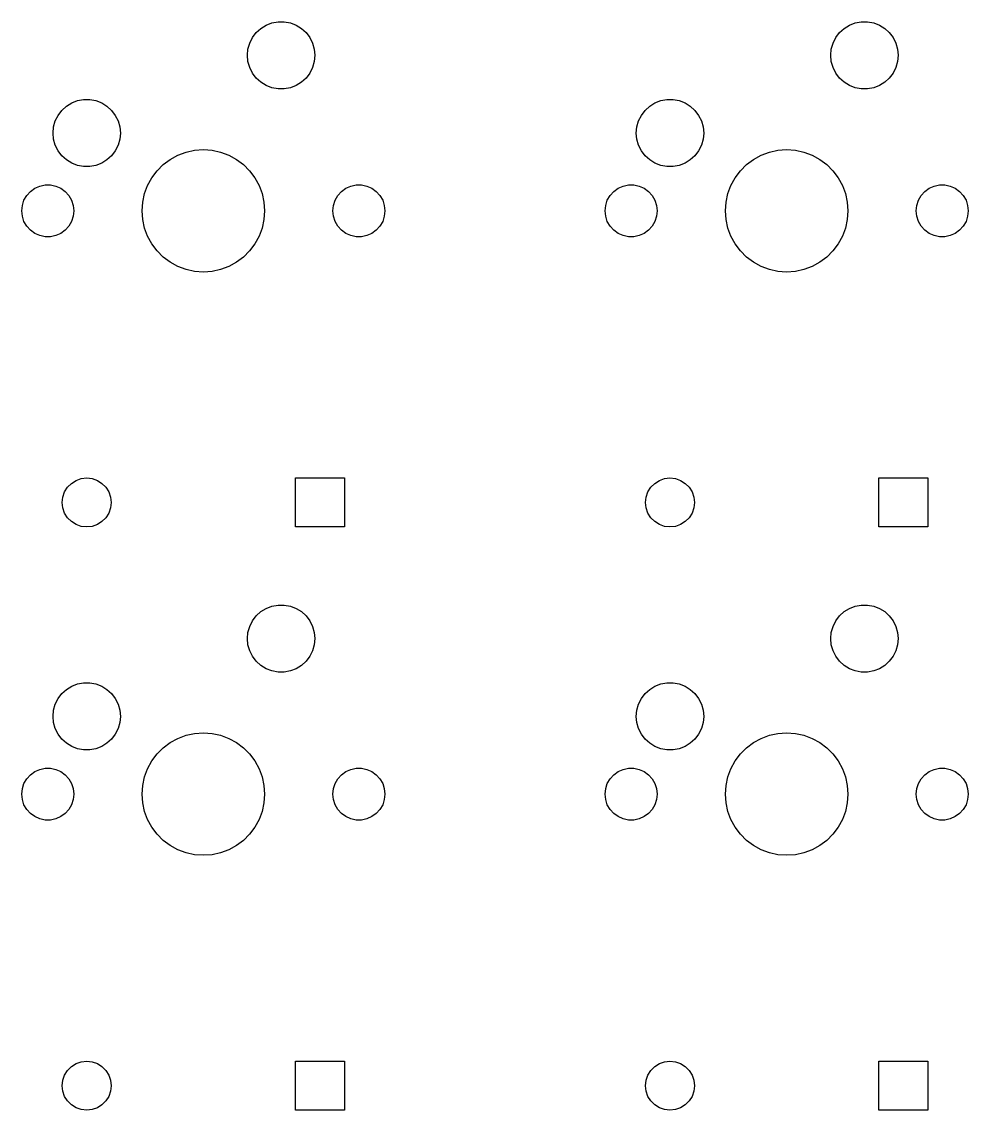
# Model space of a CAD drawing. Extents: x 1.29 to 4.49, y -7.63 to -0.77.
# Drawn here: x 1.467 to 2.683, y -7.606 to -6.207 of the extents above; entities that cross this region are included whole.
import ezdxf

# ---------------------------------------------------------------- set-up
doc = ezdxf.new("R2010")
doc.units = 0
doc.header["$MEASUREMENT"] = 0
doc.layers.add('BLACK', color=7, linetype='CONTINUOUS')

msp = doc.modelspace()

# ---------------------------------------------------------------- linework, layer by layer
at = {"layer": 'BLACK', "linetype": 'CONTINUOUS'}
for p, q in [((1.7739, -6.2154), (1.7807, -6.2112)), ((1.7807, -6.2112), (1.7881, -6.2083)), ((1.7881, -6.2083), (1.796, -6.2069)), ((1.796, -6.2069), (1.804, -6.2069)), ((1.804, -6.2069), (1.8119, -6.2083)), ((1.8119, -6.2083), (1.8193, -6.2112)), ((1.8193, -6.2112), (1.8261, -6.2154)), ((2.5239, -6.2154), (2.5307, -6.2112)), ((2.5307, -6.2112), (2.5381, -6.2083)), ((2.5381, -6.2083), (2.546, -6.2069)), ((2.546, -6.2069), (2.554, -6.2069)), ((2.554, -6.2069), (2.5619, -6.2083)), ((2.5619, -6.2083), (2.5693, -6.2112)), ((2.5693, -6.2112), (2.5761, -6.2154)), ((1.7596, -6.2344), (1.7632, -6.2272)), ((1.7632, -6.2272), (1.768, -6.2208)), ((1.768, -6.2208), (1.7739, -6.2154)), ((1.8261, -6.2154), (1.832, -6.2208)), ((1.832, -6.2208), (1.8368, -6.2272)), ((1.8368, -6.2272), (1.8404, -6.2344)), ((2.5096, -6.2344), (2.5132, -6.2272)), ((2.5132, -6.2272), (2.518, -6.2208)), ((2.518, -6.2208), (2.5239, -6.2154)), ((2.5761, -6.2154), (2.582, -6.2208)), ((2.582, -6.2208), (2.5868, -6.2272)), ((2.5868, -6.2272), (2.5904, -6.2344)), ((1.7567, -6.25), (1.7574, -6.242)), ((1.7574, -6.242), (1.7596, -6.2344)), ((1.8404, -6.2344), (1.8426, -6.242)), ((1.8426, -6.242), (1.8433, -6.25)), ((2.5067, -6.25), (2.5074, -6.242)), ((2.5074, -6.242), (2.5096, -6.2344)), ((2.5904, -6.2344), (2.5926, -6.242)), ((2.5926, -6.242), (2.5933, -6.25)), ((1.7574, -6.258), (1.7567, -6.25)), ((1.8433, -6.25), (1.8426, -6.258)), ((2.5074, -6.258), (2.5067, -6.25)), ((2.5933, -6.25), (2.5926, -6.258)), ((1.7596, -6.2656), (1.7574, -6.258)), ((1.7632, -6.2728), (1.7596, -6.2656)), ((1.8404, -6.2656), (1.8368, -6.2728)), ((1.8426, -6.258), (1.8404, -6.2656)), ((2.5096, -6.2656), (2.5074, -6.258)), ((2.5132, -6.2728), (2.5096, -6.2656)), ((2.5904, -6.2656), (2.5868, -6.2728)), ((2.5926, -6.258), (2.5904, -6.2656)), ((1.768, -6.2792), (1.7632, -6.2728)), ((1.7739, -6.2846), (1.768, -6.2792)), ((1.832, -6.2792), (1.8261, -6.2846)), ((1.8368, -6.2728), (1.832, -6.2792)), ((2.518, -6.2792), (2.5132, -6.2728)), ((2.5239, -6.2846), (2.518, -6.2792)), ((2.582, -6.2792), (2.5761, -6.2846)), ((2.5868, -6.2728), (2.582, -6.2792)), ((1.7807, -6.2888), (1.7739, -6.2846)), ((1.7881, -6.2917), (1.7807, -6.2888)), ((1.796, -6.2931), (1.7881, -6.2917)), ((1.804, -6.2931), (1.796, -6.2931)), ((1.8119, -6.2917), (1.804, -6.2931)), ((1.8193, -6.2888), (1.8119, -6.2917)), ((1.8261, -6.2846), (1.8193, -6.2888)), ((2.5307, -6.2888), (2.5239, -6.2846)), ((2.5381, -6.2917), (2.5307, -6.2888)), ((2.546, -6.2931), (2.5381, -6.2917)), ((2.554, -6.2931), (2.546, -6.2931)), ((2.5619, -6.2917), (2.554, -6.2931)), ((2.5693, -6.2888), (2.5619, -6.2917)), ((2.5761, -6.2846), (2.5693, -6.2888)), ((1.5239, -6.3154), (1.5307, -6.3112)), ((1.5307, -6.3112), (1.5381, -6.3083)), ((1.5381, -6.3083), (1.546, -6.3069)), ((1.546, -6.3069), (1.554, -6.3069)), ((1.554, -6.3069), (1.5619, -6.3083)), ((1.5619, -6.3083), (1.5693, -6.3112)), ((1.5693, -6.3112), (1.5761, -6.3154)), ((2.2739, -6.3154), (2.2807, -6.3112)), ((2.2807, -6.3112), (2.2881, -6.3083)), ((2.2881, -6.3083), (2.296, -6.3069)), ((2.296, -6.3069), (2.304, -6.3069)), ((2.304, -6.3069), (2.3119, -6.3083)), ((2.3119, -6.3083), (2.3193, -6.3112)), ((2.3193, -6.3112), (2.3261, -6.3154)), ((1.5132, -6.3272), (1.518, -6.3208)), ((1.518, -6.3208), (1.5239, -6.3154)), ((1.5761, -6.3154), (1.582, -6.3208)), ((1.582, -6.3208), (1.5868, -6.3272)), ((2.2632, -6.3272), (2.268, -6.3208)), ((2.268, -6.3208), (2.2739, -6.3154)), ((2.3261, -6.3154), (2.332, -6.3208)), ((2.332, -6.3208), (2.3368, -6.3272)), ((1.5074, -6.342), (1.5096, -6.3344)), ((1.5096, -6.3344), (1.5132, -6.3272)), ((1.5868, -6.3272), (1.5904, -6.3344)), ((1.5904, -6.3344), (1.5926, -6.342)), ((2.2574, -6.342), (2.2596, -6.3344)), ((2.2596, -6.3344), (2.2632, -6.3272)), ((2.3368, -6.3272), (2.3404, -6.3344)), ((2.3404, -6.3344), (2.3426, -6.342)), ((1.5067, -6.35), (1.5074, -6.342)), ((1.5074, -6.358), (1.5067, -6.35)), ((1.5926, -6.342), (1.5933, -6.35)), ((1.5933, -6.35), (1.5926, -6.358)), ((2.2567, -6.35), (2.2574, -6.342)), ((2.2574, -6.358), (2.2567, -6.35)), ((2.3426, -6.342), (2.3433, -6.35)), ((2.3433, -6.35), (2.3426, -6.358)), ((1.5096, -6.3656), (1.5074, -6.358)), ((1.5132, -6.3728), (1.5096, -6.3656)), ((1.5904, -6.3656), (1.5868, -6.3728)), ((1.5926, -6.358), (1.5904, -6.3656)), ((2.2596, -6.3656), (2.2574, -6.358)), ((2.2632, -6.3728), (2.2596, -6.3656)), ((2.3404, -6.3656), (2.3368, -6.3728)), ((2.3426, -6.358), (2.3404, -6.3656)), ((1.518, -6.3792), (1.5132, -6.3728)), ((1.5239, -6.3846), (1.518, -6.3792)), ((1.582, -6.3792), (1.5761, -6.3846)), ((1.5868, -6.3728), (1.582, -6.3792)), ((1.6574, -6.3838), (1.6673, -6.3784)), ((1.6673, -6.3784), (1.6778, -6.3744)), ((1.6778, -6.3744), (1.6888, -6.3721)), ((1.6888, -6.3721), (1.7, -6.3713)), ((1.7, -6.3713), (1.7112, -6.3721)), ((1.7112, -6.3721), (1.7222, -6.3744)), ((1.7222, -6.3744), (1.7327, -6.3784)), ((1.7327, -6.3784), (1.7426, -6.3838)), ((2.268, -6.3792), (2.2632, -6.3728)), ((2.2739, -6.3846), (2.268, -6.3792)), ((2.332, -6.3792), (2.3261, -6.3846)), ((2.3368, -6.3728), (2.332, -6.3792)), ((2.4074, -6.3838), (2.4173, -6.3784)), ((2.4173, -6.3784), (2.4278, -6.3744)), ((2.4278, -6.3744), (2.4388, -6.3721)), ((2.4388, -6.3721), (2.45, -6.3713)), ((2.45, -6.3713), (2.4612, -6.3721)), ((2.4612, -6.3721), (2.4722, -6.3744)), ((2.4722, -6.3744), (2.4827, -6.3784)), ((2.4827, -6.3784), (2.4926, -6.3838)), ((1.5307, -6.3888), (1.5239, -6.3846)), ((1.5381, -6.3917), (1.5307, -6.3888)), ((1.546, -6.3931), (1.5381, -6.3917)), ((1.554, -6.3931), (1.546, -6.3931)), ((1.5619, -6.3917), (1.554, -6.3931)), ((1.5693, -6.3888), (1.5619, -6.3917)), ((1.5761, -6.3846), (1.5693, -6.3888)), ((1.6405, -6.3984), (1.6484, -6.3905)), ((1.6484, -6.3905), (1.6574, -6.3838)), ((1.7426, -6.3838), (1.7516, -6.3905)), ((1.7516, -6.3905), (1.7595, -6.3984)), ((2.2807, -6.3888), (2.2739, -6.3846)), ((2.2881, -6.3917), (2.2807, -6.3888)), ((2.296, -6.3931), (2.2881, -6.3917)), ((2.304, -6.3931), (2.296, -6.3931)), ((2.3119, -6.3917), (2.304, -6.3931)), ((2.3193, -6.3888), (2.3119, -6.3917)), ((2.3261, -6.3846), (2.3193, -6.3888)), ((2.3905, -6.3984), (2.3984, -6.3905)), ((2.3984, -6.3905), (2.4074, -6.3838)), ((2.4926, -6.3838), (2.5016, -6.3905)), ((2.5016, -6.3905), (2.5095, -6.3984)), ((1.6284, -6.4173), (1.6338, -6.4074)), ((1.6338, -6.4074), (1.6405, -6.3984)), ((1.7595, -6.3984), (1.7662, -6.4074)), ((1.7662, -6.4074), (1.7716, -6.4173)), ((2.3784, -6.4173), (2.3838, -6.4074)), ((2.3838, -6.4074), (2.3905, -6.3984)), ((2.5095, -6.3984), (2.5162, -6.4074)), ((2.5162, -6.4074), (2.5216, -6.4173)), ((1.4776, -6.4251), (1.4833, -6.421)), ((1.4833, -6.421), (1.4897, -6.4182)), ((1.4897, -6.4182), (1.4965, -6.4167)), ((1.4965, -6.4167), (1.5035, -6.4167)), ((1.5035, -6.4167), (1.5103, -6.4182)), ((1.5103, -6.4182), (1.5167, -6.421)), ((1.5167, -6.421), (1.5224, -6.4251)), ((1.6244, -6.4278), (1.6284, -6.4173)), ((1.7716, -6.4173), (1.7756, -6.4278)), ((1.8776, -6.4251), (1.8833, -6.421)), ((1.8833, -6.421), (1.8897, -6.4182)), ((1.8897, -6.4182), (1.8965, -6.4167)), ((1.8965, -6.4167), (1.9035, -6.4167)), ((1.9035, -6.4167), (1.9103, -6.4182)), ((1.9103, -6.4182), (1.9167, -6.421)), ((1.9167, -6.421), (1.9224, -6.4251)), ((2.2276, -6.4251), (2.2333, -6.421)), ((2.2333, -6.421), (2.2397, -6.4182)), ((2.2397, -6.4182), (2.2465, -6.4167)), ((2.2465, -6.4167), (2.2535, -6.4167)), ((2.2535, -6.4167), (2.2603, -6.4182)), ((2.2603, -6.4182), (2.2667, -6.421)), ((2.2667, -6.421), (2.2724, -6.4251)), ((2.3744, -6.4278), (2.3784, -6.4173)), ((2.5216, -6.4173), (2.5256, -6.4278)), ((2.6276, -6.4251), (2.6333, -6.421)), ((2.6333, -6.421), (2.6397, -6.4182)), ((2.6397, -6.4182), (2.6465, -6.4167)), ((2.6465, -6.4167), (2.6535, -6.4167)), ((2.6535, -6.4167), (2.6603, -6.4182)), ((2.6603, -6.4182), (2.6667, -6.421)), ((2.6667, -6.421), (2.6724, -6.4251)), ((1.4673, -6.443), (1.4694, -6.4364)), ((1.4694, -6.4364), (1.4729, -6.4303)), ((1.4729, -6.4303), (1.4776, -6.4251)), ((1.5224, -6.4251), (1.5271, -6.4303)), ((1.5271, -6.4303), (1.5306, -6.4364)), ((1.5306, -6.4364), (1.5327, -6.443)), ((1.6221, -6.4388), (1.6244, -6.4278)), ((1.7756, -6.4278), (1.7779, -6.4388)), ((1.8673, -6.443), (1.8694, -6.4364)), ((1.8694, -6.4364), (1.8729, -6.4303)), ((1.8729, -6.4303), (1.8776, -6.4251)), ((1.9224, -6.4251), (1.9271, -6.4303)), ((1.9271, -6.4303), (1.9306, -6.4364)), ((1.9306, -6.4364), (1.9327, -6.443)), ((2.2173, -6.443), (2.2194, -6.4364)), ((2.2194, -6.4364), (2.2229, -6.4303)), ((2.2229, -6.4303), (2.2276, -6.4251)), ((2.2724, -6.4251), (2.2771, -6.4303)), ((2.2771, -6.4303), (2.2806, -6.4364)), ((2.2806, -6.4364), (2.2827, -6.443)), ((2.3721, -6.4388), (2.3744, -6.4278)), ((2.5256, -6.4278), (2.5279, -6.4388)), ((2.6173, -6.443), (2.6194, -6.4364)), ((2.6194, -6.4364), (2.6229, -6.4303)), ((2.6229, -6.4303), (2.6276, -6.4251)), ((2.6724, -6.4251), (2.6771, -6.4303)), ((2.6771, -6.4303), (2.6806, -6.4364)), ((2.6806, -6.4364), (2.6827, -6.443)), ((1.4665, -6.45), (1.4673, -6.443)), ((1.4673, -6.457), (1.4665, -6.45)), ((1.5327, -6.443), (1.5335, -6.45)), ((1.5335, -6.45), (1.5327, -6.457)), ((1.6213, -6.45), (1.6221, -6.4388)), ((1.6221, -6.4612), (1.6213, -6.45)), ((1.7779, -6.4388), (1.7787, -6.45)), ((1.7787, -6.45), (1.7779, -6.4612)), ((1.8665, -6.45), (1.8673, -6.443)), ((1.8673, -6.457), (1.8665, -6.45)), ((1.9327, -6.443), (1.9335, -6.45)), ((1.9335, -6.45), (1.9327, -6.457)), ((2.2165, -6.45), (2.2173, -6.443)), ((2.2173, -6.457), (2.2165, -6.45)), ((2.2827, -6.443), (2.2835, -6.45)), ((2.2835, -6.45), (2.2827, -6.457)), ((2.3713, -6.45), (2.3721, -6.4388)), ((2.3721, -6.4612), (2.3713, -6.45)), ((2.5279, -6.4388), (2.5287, -6.45)), ((2.5287, -6.45), (2.5279, -6.4612)), ((2.6165, -6.45), (2.6173, -6.443)), ((2.6173, -6.457), (2.6165, -6.45)), ((2.6827, -6.443), (2.6835, -6.45)), ((2.6835, -6.45), (2.6827, -6.457)), ((1.4694, -6.4636), (1.4673, -6.457)), ((1.4729, -6.4697), (1.4694, -6.4636)), ((1.5306, -6.4636), (1.5271, -6.4697)), ((1.5327, -6.457), (1.5306, -6.4636)), ((1.6244, -6.4722), (1.6221, -6.4612)), ((1.7779, -6.4612), (1.7756, -6.4722)), ((1.8694, -6.4636), (1.8673, -6.457)), ((1.8729, -6.4697), (1.8694, -6.4636)), ((1.9306, -6.4636), (1.9271, -6.4697)), ((1.9327, -6.457), (1.9306, -6.4636)), ((2.2194, -6.4636), (2.2173, -6.457)), ((2.2229, -6.4697), (2.2194, -6.4636)), ((2.2806, -6.4636), (2.2771, -6.4697)), ((2.2827, -6.457), (2.2806, -6.4636)), ((2.3744, -6.4722), (2.3721, -6.4612)), ((2.5279, -6.4612), (2.5256, -6.4722)), ((2.6194, -6.4636), (2.6173, -6.457)), ((2.6229, -6.4697), (2.6194, -6.4636)), ((2.6806, -6.4636), (2.6771, -6.4697)), ((2.6827, -6.457), (2.6806, -6.4636)), ((1.4776, -6.4749), (1.4729, -6.4697)), ((1.4833, -6.479), (1.4776, -6.4749)), ((1.4897, -6.4818), (1.4833, -6.479)), ((1.5167, -6.479), (1.5103, -6.4818)), ((1.5224, -6.4749), (1.5167, -6.479)), ((1.5271, -6.4697), (1.5224, -6.4749)), ((1.6284, -6.4827), (1.6244, -6.4722)), ((1.7756, -6.4722), (1.7716, -6.4827)), ((1.8776, -6.4749), (1.8729, -6.4697)), ((1.8833, -6.479), (1.8776, -6.4749)), ((1.8897, -6.4818), (1.8833, -6.479)), ((1.9167, -6.479), (1.9103, -6.4818)), ((1.9224, -6.4749), (1.9167, -6.479)), ((1.9271, -6.4697), (1.9224, -6.4749)), ((2.2276, -6.4749), (2.2229, -6.4697)), ((2.2333, -6.479), (2.2276, -6.4749)), ((2.2397, -6.4818), (2.2333, -6.479)), ((2.2667, -6.479), (2.2603, -6.4818)), ((2.2724, -6.4749), (2.2667, -6.479)), ((2.2771, -6.4697), (2.2724, -6.4749)), ((2.3784, -6.4827), (2.3744, -6.4722)), ((2.5256, -6.4722), (2.5216, -6.4827)), ((2.6276, -6.4749), (2.6229, -6.4697)), ((2.6333, -6.479), (2.6276, -6.4749)), ((2.6397, -6.4818), (2.6333, -6.479)), ((2.6667, -6.479), (2.6603, -6.4818)), ((2.6724, -6.4749), (2.6667, -6.479)), ((2.6771, -6.4697), (2.6724, -6.4749)), ((1.4965, -6.4833), (1.4897, -6.4818)), ((1.5035, -6.4833), (1.4965, -6.4833)), ((1.5103, -6.4818), (1.5035, -6.4833)), ((1.6338, -6.4926), (1.6284, -6.4827)), ((1.6405, -6.5016), (1.6338, -6.4926)), ((1.7662, -6.4926), (1.7595, -6.5016)), ((1.7716, -6.4827), (1.7662, -6.4926)), ((1.8965, -6.4833), (1.8897, -6.4818)), ((1.9035, -6.4833), (1.8965, -6.4833)), ((1.9103, -6.4818), (1.9035, -6.4833)), ((2.2465, -6.4833), (2.2397, -6.4818)), ((2.2535, -6.4833), (2.2465, -6.4833)), ((2.2603, -6.4818), (2.2535, -6.4833)), ((2.3838, -6.4926), (2.3784, -6.4827)), ((2.3905, -6.5016), (2.3838, -6.4926)), ((2.5162, -6.4926), (2.5095, -6.5016)), ((2.5216, -6.4827), (2.5162, -6.4926)), ((2.6465, -6.4833), (2.6397, -6.4818)), ((2.6535, -6.4833), (2.6465, -6.4833)), ((2.6603, -6.4818), (2.6535, -6.4833)), ((1.6484, -6.5095), (1.6405, -6.5016)), ((1.7595, -6.5016), (1.7516, -6.5095)), ((2.3984, -6.5095), (2.3905, -6.5016)), ((2.5095, -6.5016), (2.5016, -6.5095)), ((1.6574, -6.5162), (1.6484, -6.5095)), ((1.6673, -6.5216), (1.6574, -6.5162)), ((1.6778, -6.5256), (1.6673, -6.5216)), ((1.7327, -6.5216), (1.7222, -6.5256)), ((1.7426, -6.5162), (1.7327, -6.5216)), ((1.7516, -6.5095), (1.7426, -6.5162)), ((2.4074, -6.5162), (2.3984, -6.5095)), ((2.4173, -6.5216), (2.4074, -6.5162)), ((2.4278, -6.5256), (2.4173, -6.5216)), ((2.4827, -6.5216), (2.4722, -6.5256)), ((2.4926, -6.5162), (2.4827, -6.5216)), ((2.5016, -6.5095), (2.4926, -6.5162)), ((1.6888, -6.5279), (1.6778, -6.5256)), ((1.7, -6.5287), (1.6888, -6.5279)), ((1.7112, -6.5279), (1.7, -6.5287)), ((1.7222, -6.5256), (1.7112, -6.5279)), ((2.4388, -6.5279), (2.4278, -6.5256)), ((2.45, -6.5287), (2.4388, -6.5279)), ((2.4612, -6.5279), (2.45, -6.5287)), ((2.4722, -6.5256), (2.4612, -6.5279)), ((1.5254, -6.8054), (1.5304, -6.8004)), ((1.5304, -6.8004), (1.5363, -6.7966)), ((1.5363, -6.7966), (1.543, -6.7943)), ((1.543, -6.7943), (1.55, -6.7935)), ((1.55, -6.7935), (1.557, -6.7943)), ((1.557, -6.7943), (1.5637, -6.7966)), ((1.5637, -6.7966), (1.5696, -6.8004)), ((1.5696, -6.8004), (1.5746, -6.8054)), ((1.8185, -6.8565), (1.8185, -6.7935)), ((1.8185, -6.7935), (1.8815, -6.7935)), ((1.8815, -6.7935), (1.8815, -6.8565)), ((2.2754, -6.8054), (2.2804, -6.8004)), ((2.2804, -6.8004), (2.2863, -6.7966)), ((2.2863, -6.7966), (2.293, -6.7943)), ((2.293, -6.7943), (2.3, -6.7935)), ((2.3, -6.7935), (2.307, -6.7943)), ((2.307, -6.7943), (2.3137, -6.7966)), ((2.3137, -6.7966), (2.3196, -6.8004)), ((2.3196, -6.8004), (2.3246, -6.8054)), ((2.5685, -6.8565), (2.5685, -6.7935)), ((2.5685, -6.7935), (2.6315, -6.7935)), ((2.6315, -6.7935), (2.6315, -6.8565)), ((1.5193, -6.818), (1.5216, -6.8113)), ((1.5216, -6.8113), (1.5254, -6.8054)), ((1.5746, -6.8054), (1.5784, -6.8113)), ((1.5784, -6.8113), (1.5807, -6.818)), ((2.2693, -6.818), (2.2716, -6.8113)), ((2.2716, -6.8113), (2.2754, -6.8054)), ((2.3246, -6.8054), (2.3284, -6.8113)), ((2.3284, -6.8113), (2.3307, -6.818)), ((1.5185, -6.825), (1.5193, -6.818)), ((1.5193, -6.832), (1.5185, -6.825)), ((1.5807, -6.818), (1.5815, -6.825)), ((1.5815, -6.825), (1.5807, -6.832)), ((2.2685, -6.825), (2.2693, -6.818)), ((2.2693, -6.832), (2.2685, -6.825)), ((2.3307, -6.818), (2.3315, -6.825)), ((2.3315, -6.825), (2.3307, -6.832)), ((1.5216, -6.8387), (1.5193, -6.832)), ((1.5254, -6.8446), (1.5216, -6.8387)), ((1.5784, -6.8387), (1.5746, -6.8446)), ((1.5807, -6.832), (1.5784, -6.8387)), ((2.2716, -6.8387), (2.2693, -6.832)), ((2.2754, -6.8446), (2.2716, -6.8387)), ((2.3284, -6.8387), (2.3246, -6.8446)), ((2.3307, -6.832), (2.3284, -6.8387)), ((1.5304, -6.8496), (1.5254, -6.8446)), ((1.5363, -6.8534), (1.5304, -6.8496)), ((1.543, -6.8557), (1.5363, -6.8534)), ((1.55, -6.8565), (1.543, -6.8557)), ((1.557, -6.8557), (1.55, -6.8565)), ((1.5637, -6.8534), (1.557, -6.8557)), ((1.5696, -6.8496), (1.5637, -6.8534)), ((1.5746, -6.8446), (1.5696, -6.8496)), ((1.8815, -6.8565), (1.8185, -6.8565)), ((2.2804, -6.8496), (2.2754, -6.8446)), ((2.2863, -6.8534), (2.2804, -6.8496)), ((2.293, -6.8557), (2.2863, -6.8534)), ((2.3, -6.8565), (2.293, -6.8557)), ((2.307, -6.8557), (2.3, -6.8565)), ((2.3137, -6.8534), (2.307, -6.8557)), ((2.3196, -6.8496), (2.3137, -6.8534)), ((2.3246, -6.8446), (2.3196, -6.8496)), ((2.6315, -6.8565), (2.5685, -6.8565)), ((1.768, -6.9708), (1.7739, -6.9654)), ((1.7739, -6.9654), (1.7807, -6.9612)), ((1.7807, -6.9612), (1.7881, -6.9583)), ((1.7881, -6.9583), (1.796, -6.9569)), ((1.796, -6.9569), (1.804, -6.9569)), ((1.804, -6.9569), (1.8119, -6.9583)), ((1.8119, -6.9583), (1.8193, -6.9612)), ((1.8193, -6.9612), (1.8261, -6.9654)), ((1.8261, -6.9654), (1.832, -6.9708)), ((2.518, -6.9708), (2.5239, -6.9654)), ((2.5239, -6.9654), (2.5307, -6.9612)), ((2.5307, -6.9612), (2.5381, -6.9583)), ((2.5381, -6.9583), (2.546, -6.9569)), ((2.546, -6.9569), (2.554, -6.9569)), ((2.554, -6.9569), (2.5619, -6.9583)), ((2.5619, -6.9583), (2.5693, -6.9612)), ((2.5693, -6.9612), (2.5761, -6.9654)), ((2.5761, -6.9654), (2.582, -6.9708)), ((1.7596, -6.9844), (1.7632, -6.9772)), ((1.7632, -6.9772), (1.768, -6.9708)), ((1.832, -6.9708), (1.8368, -6.9772)), ((1.8368, -6.9772), (1.8404, -6.9844)), ((2.5096, -6.9844), (2.5132, -6.9772)), ((2.5132, -6.9772), (2.518, -6.9708)), ((2.582, -6.9708), (2.5868, -6.9772)), ((2.5868, -6.9772), (2.5904, -6.9844)), ((1.7567, -7), (1.7574, -6.992)), ((1.7574, -6.992), (1.7596, -6.9844)), ((1.8404, -6.9844), (1.8426, -6.992)), ((1.8426, -6.992), (1.8433, -7)), ((2.5067, -7), (2.5074, -6.992)), ((2.5074, -6.992), (2.5096, -6.9844)), ((2.5904, -6.9844), (2.5926, -6.992)), ((2.5926, -6.992), (2.5933, -7)), ((1.7574, -7.008), (1.7567, -7)), ((1.7596, -7.0156), (1.7574, -7.008)), ((1.8426, -7.008), (1.8404, -7.0156)), ((1.8433, -7), (1.8426, -7.008)), ((2.5074, -7.008), (2.5067, -7)), ((2.5096, -7.0156), (2.5074, -7.008)), ((2.5926, -7.008), (2.5904, -7.0156)), ((2.5933, -7), (2.5926, -7.008)), ((1.7632, -7.0228), (1.7596, -7.0156)), ((1.768, -7.0292), (1.7632, -7.0228)), ((1.8368, -7.0228), (1.832, -7.0292)), ((1.8404, -7.0156), (1.8368, -7.0228)), ((2.5132, -7.0228), (2.5096, -7.0156)), ((2.518, -7.0292), (2.5132, -7.0228)), ((2.5868, -7.0228), (2.582, -7.0292)), ((2.5904, -7.0156), (2.5868, -7.0228)), ((1.7739, -7.0346), (1.768, -7.0292)), ((1.7807, -7.0388), (1.7739, -7.0346)), ((1.7881, -7.0417), (1.7807, -7.0388)), ((1.8193, -7.0388), (1.8119, -7.0417)), ((1.8261, -7.0346), (1.8193, -7.0388)), ((1.832, -7.0292), (1.8261, -7.0346)), ((2.5239, -7.0346), (2.518, -7.0292)), ((2.5307, -7.0388), (2.5239, -7.0346)), ((2.5381, -7.0417), (2.5307, -7.0388)), ((2.5693, -7.0388), (2.5619, -7.0417)), ((2.5761, -7.0346), (2.5693, -7.0388)), ((2.582, -7.0292), (2.5761, -7.0346)), ((1.796, -7.0431), (1.7881, -7.0417)), ((1.804, -7.0431), (1.796, -7.0431)), ((1.8119, -7.0417), (1.804, -7.0431)), ((2.546, -7.0431), (2.5381, -7.0417)), ((2.554, -7.0431), (2.546, -7.0431)), ((2.5619, -7.0417), (2.554, -7.0431)), ((1.518, -7.0708), (1.5239, -7.0654)), ((1.5239, -7.0654), (1.5307, -7.0612)), ((1.5307, -7.0612), (1.5381, -7.0583)), ((1.5381, -7.0583), (1.546, -7.0569)), ((1.546, -7.0569), (1.554, -7.0569)), ((1.554, -7.0569), (1.5619, -7.0583)), ((1.5619, -7.0583), (1.5693, -7.0612)), ((1.5693, -7.0612), (1.5761, -7.0654)), ((1.5761, -7.0654), (1.582, -7.0708)), ((2.268, -7.0708), (2.2739, -7.0654)), ((2.2739, -7.0654), (2.2807, -7.0612)), ((2.2807, -7.0612), (2.2881, -7.0583)), ((2.2881, -7.0583), (2.296, -7.0569)), ((2.296, -7.0569), (2.304, -7.0569)), ((2.304, -7.0569), (2.3119, -7.0583)), ((2.3119, -7.0583), (2.3193, -7.0612)), ((2.3193, -7.0612), (2.3261, -7.0654)), ((2.3261, -7.0654), (2.332, -7.0708)), ((1.5096, -7.0844), (1.5132, -7.0772)), ((1.5132, -7.0772), (1.518, -7.0708)), ((1.582, -7.0708), (1.5868, -7.0772)), ((1.5868, -7.0772), (1.5904, -7.0844)), ((2.2596, -7.0844), (2.2632, -7.0772)), ((2.2632, -7.0772), (2.268, -7.0708)), ((2.332, -7.0708), (2.3368, -7.0772)), ((2.3368, -7.0772), (2.3404, -7.0844)), ((1.5067, -7.1), (1.5074, -7.092)), ((1.5074, -7.092), (1.5096, -7.0844)), ((1.5904, -7.0844), (1.5926, -7.092)), ((1.5926, -7.092), (1.5933, -7.1)), ((2.2567, -7.1), (2.2574, -7.092)), ((2.2574, -7.092), (2.2596, -7.0844)), ((2.3404, -7.0844), (2.3426, -7.092)), ((2.3426, -7.092), (2.3433, -7.1)), ((1.5074, -7.108), (1.5067, -7.1)), ((1.5096, -7.1156), (1.5074, -7.108)), ((1.5926, -7.108), (1.5904, -7.1156)), ((1.5933, -7.1), (1.5926, -7.108)), ((2.2574, -7.108), (2.2567, -7.1)), ((2.2596, -7.1156), (2.2574, -7.108)), ((2.3426, -7.108), (2.3404, -7.1156)), ((2.3433, -7.1), (2.3426, -7.108)), ((1.5132, -7.1228), (1.5096, -7.1156)), ((1.518, -7.1292), (1.5132, -7.1228)), ((1.5868, -7.1228), (1.582, -7.1292)), ((1.5904, -7.1156), (1.5868, -7.1228)), ((1.6778, -7.1244), (1.6888, -7.1221)), ((1.6888, -7.1221), (1.7, -7.1213)), ((1.7, -7.1213), (1.7112, -7.1221)), ((1.7112, -7.1221), (1.7222, -7.1244)), ((2.2632, -7.1228), (2.2596, -7.1156)), ((2.268, -7.1292), (2.2632, -7.1228)), ((2.3368, -7.1228), (2.332, -7.1292)), ((2.3404, -7.1156), (2.3368, -7.1228)), ((2.4278, -7.1244), (2.4388, -7.1221)), ((2.4388, -7.1221), (2.45, -7.1213)), ((2.45, -7.1213), (2.4612, -7.1221)), ((2.4612, -7.1221), (2.4722, -7.1244)), ((1.5239, -7.1346), (1.518, -7.1292)), ((1.5307, -7.1388), (1.5239, -7.1346)), ((1.5761, -7.1346), (1.5693, -7.1388)), ((1.582, -7.1292), (1.5761, -7.1346)), ((1.6484, -7.1405), (1.6574, -7.1338)), ((1.6574, -7.1338), (1.6673, -7.1284)), ((1.6673, -7.1284), (1.6778, -7.1244)), ((1.7222, -7.1244), (1.7327, -7.1284)), ((1.7327, -7.1284), (1.7426, -7.1338)), ((1.7426, -7.1338), (1.7516, -7.1405)), ((2.2739, -7.1346), (2.268, -7.1292)), ((2.2807, -7.1388), (2.2739, -7.1346)), ((2.3261, -7.1346), (2.3193, -7.1388)), ((2.332, -7.1292), (2.3261, -7.1346)), ((2.3984, -7.1405), (2.4074, -7.1338)), ((2.4074, -7.1338), (2.4173, -7.1284)), ((2.4173, -7.1284), (2.4278, -7.1244)), ((2.4722, -7.1244), (2.4827, -7.1284)), ((2.4827, -7.1284), (2.4926, -7.1338)), ((2.4926, -7.1338), (2.5016, -7.1405)), ((1.5381, -7.1417), (1.5307, -7.1388)), ((1.546, -7.1431), (1.5381, -7.1417)), ((1.554, -7.1431), (1.546, -7.1431)), ((1.5619, -7.1417), (1.554, -7.1431)), ((1.5693, -7.1388), (1.5619, -7.1417)), ((1.6338, -7.1574), (1.6405, -7.1484)), ((1.6405, -7.1484), (1.6484, -7.1405)), ((1.7516, -7.1405), (1.7595, -7.1484)), ((1.7595, -7.1484), (1.7662, -7.1574)), ((2.2881, -7.1417), (2.2807, -7.1388)), ((2.296, -7.1431), (2.2881, -7.1417)), ((2.304, -7.1431), (2.296, -7.1431)), ((2.3119, -7.1417), (2.304, -7.1431)), ((2.3193, -7.1388), (2.3119, -7.1417)), ((2.3838, -7.1574), (2.3905, -7.1484)), ((2.3905, -7.1484), (2.3984, -7.1405)), ((2.5016, -7.1405), (2.5095, -7.1484)), ((2.5095, -7.1484), (2.5162, -7.1574)), ((1.6284, -7.1673), (1.6338, -7.1574)), ((1.7662, -7.1574), (1.7716, -7.1673)), ((2.3784, -7.1673), (2.3838, -7.1574)), ((2.5162, -7.1574), (2.5216, -7.1673)), ((1.4729, -7.1803), (1.4776, -7.1751)), ((1.4776, -7.1751), (1.4833, -7.171)), ((1.4833, -7.171), (1.4897, -7.1682)), ((1.4897, -7.1682), (1.4965, -7.1667)), ((1.4965, -7.1667), (1.5035, -7.1667)), ((1.5035, -7.1667), (1.5103, -7.1682)), ((1.5103, -7.1682), (1.5167, -7.171)), ((1.5167, -7.171), (1.5224, -7.1751)), ((1.5224, -7.1751), (1.5271, -7.1803)), ((1.6221, -7.1888), (1.6244, -7.1778)), ((1.6244, -7.1778), (1.6284, -7.1673)), ((1.7716, -7.1673), (1.7756, -7.1778)), ((1.7756, -7.1778), (1.7779, -7.1888)), ((1.8729, -7.1803), (1.8776, -7.1751)), ((1.8776, -7.1751), (1.8833, -7.171)), ((1.8833, -7.171), (1.8897, -7.1682)), ((1.8897, -7.1682), (1.8965, -7.1667)), ((1.8965, -7.1667), (1.9035, -7.1667)), ((1.9035, -7.1667), (1.9103, -7.1682)), ((1.9103, -7.1682), (1.9167, -7.171)), ((1.9167, -7.171), (1.9224, -7.1751)), ((1.9224, -7.1751), (1.9271, -7.1803)), ((2.2229, -7.1803), (2.2276, -7.1751)), ((2.2276, -7.1751), (2.2333, -7.171)), ((2.2333, -7.171), (2.2397, -7.1682)), ((2.2397, -7.1682), (2.2465, -7.1667)), ((2.2465, -7.1667), (2.2535, -7.1667)), ((2.2535, -7.1667), (2.2603, -7.1682)), ((2.2603, -7.1682), (2.2667, -7.171)), ((2.2667, -7.171), (2.2724, -7.1751)), ((2.2724, -7.1751), (2.2771, -7.1803)), ((2.3721, -7.1888), (2.3744, -7.1778)), ((2.3744, -7.1778), (2.3784, -7.1673)), ((2.5216, -7.1673), (2.5256, -7.1778)), ((2.5256, -7.1778), (2.5279, -7.1888)), ((2.6229, -7.1803), (2.6276, -7.1751)), ((2.6276, -7.1751), (2.6333, -7.171)), ((2.6333, -7.171), (2.6397, -7.1682)), ((2.6397, -7.1682), (2.6465, -7.1667)), ((2.6465, -7.1667), (2.6535, -7.1667)), ((2.6535, -7.1667), (2.6603, -7.1682)), ((2.6603, -7.1682), (2.6667, -7.171)), ((2.6667, -7.171), (2.6724, -7.1751)), ((2.6724, -7.1751), (2.6771, -7.1803)), ((1.4665, -7.2), (1.4673, -7.193)), ((1.4673, -7.193), (1.4694, -7.1864)), ((1.4694, -7.1864), (1.4729, -7.1803)), ((1.5271, -7.1803), (1.5306, -7.1864)), ((1.5306, -7.1864), (1.5327, -7.193)), ((1.5327, -7.193), (1.5335, -7.2)), ((1.6213, -7.2), (1.6221, -7.1888)), ((1.7779, -7.1888), (1.7787, -7.2)), ((1.8665, -7.2), (1.8673, -7.193)), ((1.8673, -7.193), (1.8694, -7.1864)), ((1.8694, -7.1864), (1.8729, -7.1803)), ((1.9271, -7.1803), (1.9306, -7.1864)), ((1.9306, -7.1864), (1.9327, -7.193)), ((1.9327, -7.193), (1.9335, -7.2)), ((2.2165, -7.2), (2.2173, -7.193)), ((2.2173, -7.193), (2.2194, -7.1864)), ((2.2194, -7.1864), (2.2229, -7.1803)), ((2.2771, -7.1803), (2.2806, -7.1864)), ((2.2806, -7.1864), (2.2827, -7.193)), ((2.2827, -7.193), (2.2835, -7.2)), ((2.3713, -7.2), (2.3721, -7.1888)), ((2.5279, -7.1888), (2.5287, -7.2)), ((2.6165, -7.2), (2.6173, -7.193)), ((2.6173, -7.193), (2.6194, -7.1864)), ((2.6194, -7.1864), (2.6229, -7.1803)), ((2.6771, -7.1803), (2.6806, -7.1864)), ((2.6806, -7.1864), (2.6827, -7.193)), ((2.6827, -7.193), (2.6835, -7.2)), ((1.4673, -7.207), (1.4665, -7.2)), ((1.4694, -7.2136), (1.4673, -7.207)), ((1.5327, -7.207), (1.5306, -7.2136)), ((1.5335, -7.2), (1.5327, -7.207)), ((1.6221, -7.2112), (1.6213, -7.2)), ((1.7787, -7.2), (1.7779, -7.2112)), ((1.8673, -7.207), (1.8665, -7.2)), ((1.8694, -7.2136), (1.8673, -7.207)), ((1.9327, -7.207), (1.9306, -7.2136)), ((1.9335, -7.2), (1.9327, -7.207)), ((2.2173, -7.207), (2.2165, -7.2)), ((2.2194, -7.2136), (2.2173, -7.207)), ((2.2827, -7.207), (2.2806, -7.2136)), ((2.2835, -7.2), (2.2827, -7.207)), ((2.3721, -7.2112), (2.3713, -7.2)), ((2.5287, -7.2), (2.5279, -7.2112)), ((2.6173, -7.207), (2.6165, -7.2)), ((2.6194, -7.2136), (2.6173, -7.207)), ((2.6827, -7.207), (2.6806, -7.2136)), ((2.6835, -7.2), (2.6827, -7.207)), ((1.4729, -7.2197), (1.4694, -7.2136)), ((1.4776, -7.2249), (1.4729, -7.2197)), ((1.5271, -7.2197), (1.5224, -7.2249)), ((1.5306, -7.2136), (1.5271, -7.2197)), ((1.6244, -7.2222), (1.6221, -7.2112)), ((1.7779, -7.2112), (1.7756, -7.2222)), ((1.8729, -7.2197), (1.8694, -7.2136)), ((1.8776, -7.2249), (1.8729, -7.2197)), ((1.9271, -7.2197), (1.9224, -7.2249)), ((1.9306, -7.2136), (1.9271, -7.2197)), ((2.2229, -7.2197), (2.2194, -7.2136)), ((2.2276, -7.2249), (2.2229, -7.2197)), ((2.2771, -7.2197), (2.2724, -7.2249)), ((2.2806, -7.2136), (2.2771, -7.2197)), ((2.3744, -7.2222), (2.3721, -7.2112)), ((2.5279, -7.2112), (2.5256, -7.2222)), ((2.6229, -7.2197), (2.6194, -7.2136)), ((2.6276, -7.2249), (2.6229, -7.2197)), ((2.6771, -7.2197), (2.6724, -7.2249)), ((2.6806, -7.2136), (2.6771, -7.2197)), ((1.4833, -7.229), (1.4776, -7.2249)), ((1.4897, -7.2318), (1.4833, -7.229)), ((1.4965, -7.2333), (1.4897, -7.2318)), ((1.5035, -7.2333), (1.4965, -7.2333)), ((1.5103, -7.2318), (1.5035, -7.2333)), ((1.5167, -7.229), (1.5103, -7.2318)), ((1.5224, -7.2249), (1.5167, -7.229)), ((1.6284, -7.2327), (1.6244, -7.2222)), ((1.6338, -7.2426), (1.6284, -7.2327)), ((1.7716, -7.2327), (1.7662, -7.2426)), ((1.7756, -7.2222), (1.7716, -7.2327)), ((1.8833, -7.229), (1.8776, -7.2249)), ((1.8897, -7.2318), (1.8833, -7.229)), ((1.8965, -7.2333), (1.8897, -7.2318)), ((1.9035, -7.2333), (1.8965, -7.2333)), ((1.9103, -7.2318), (1.9035, -7.2333)), ((1.9167, -7.229), (1.9103, -7.2318)), ((1.9224, -7.2249), (1.9167, -7.229)), ((2.2333, -7.229), (2.2276, -7.2249)), ((2.2397, -7.2318), (2.2333, -7.229)), ((2.2465, -7.2333), (2.2397, -7.2318)), ((2.2535, -7.2333), (2.2465, -7.2333)), ((2.2603, -7.2318), (2.2535, -7.2333)), ((2.2667, -7.229), (2.2603, -7.2318)), ((2.2724, -7.2249), (2.2667, -7.229)), ((2.3784, -7.2327), (2.3744, -7.2222)), ((2.3838, -7.2426), (2.3784, -7.2327)), ((2.5216, -7.2327), (2.5162, -7.2426)), ((2.5256, -7.2222), (2.5216, -7.2327)), ((2.6333, -7.229), (2.6276, -7.2249)), ((2.6397, -7.2318), (2.6333, -7.229)), ((2.6465, -7.2333), (2.6397, -7.2318)), ((2.6535, -7.2333), (2.6465, -7.2333)), ((2.6603, -7.2318), (2.6535, -7.2333)), ((2.6667, -7.229), (2.6603, -7.2318)), ((2.6724, -7.2249), (2.6667, -7.229)), ((1.6405, -7.2516), (1.6338, -7.2426)), ((1.7662, -7.2426), (1.7595, -7.2516)), ((2.3905, -7.2516), (2.3838, -7.2426)), ((2.5162, -7.2426), (2.5095, -7.2516)), ((1.6484, -7.2595), (1.6405, -7.2516)), ((1.6574, -7.2662), (1.6484, -7.2595)), ((1.7516, -7.2595), (1.7426, -7.2662)), ((1.7595, -7.2516), (1.7516, -7.2595)), ((2.3984, -7.2595), (2.3905, -7.2516)), ((2.4074, -7.2662), (2.3984, -7.2595)), ((2.5016, -7.2595), (2.4926, -7.2662)), ((2.5095, -7.2516), (2.5016, -7.2595)), ((1.6673, -7.2716), (1.6574, -7.2662)), ((1.6778, -7.2756), (1.6673, -7.2716)), ((1.6888, -7.2779), (1.6778, -7.2756)), ((1.7, -7.2787), (1.6888, -7.2779)), ((1.7112, -7.2779), (1.7, -7.2787)), ((1.7222, -7.2756), (1.7112, -7.2779)), ((1.7327, -7.2716), (1.7222, -7.2756)), ((1.7426, -7.2662), (1.7327, -7.2716)), ((2.4173, -7.2716), (2.4074, -7.2662)), ((2.4278, -7.2756), (2.4173, -7.2716)), ((2.4388, -7.2779), (2.4278, -7.2756)), ((2.45, -7.2787), (2.4388, -7.2779)), ((2.4612, -7.2779), (2.45, -7.2787)), ((2.4722, -7.2756), (2.4612, -7.2779)), ((2.4827, -7.2716), (2.4722, -7.2756)), ((2.4926, -7.2662), (2.4827, -7.2716)), ((1.543, -7.5443), (1.55, -7.5435)), ((1.55, -7.5435), (1.557, -7.5443)), ((1.8185, -7.6065), (1.8185, -7.5435)), ((1.8185, -7.5435), (1.8815, -7.5435)), ((1.8815, -7.5435), (1.8815, -7.6065)), ((2.293, -7.5443), (2.3, -7.5435)), ((2.3, -7.5435), (2.307, -7.5443)), ((2.5685, -7.6065), (2.5685, -7.5435)), ((2.5685, -7.5435), (2.6315, -7.5435)), ((2.6315, -7.5435), (2.6315, -7.6065)), ((1.5216, -7.5613), (1.5254, -7.5554)), ((1.5254, -7.5554), (1.5304, -7.5504)), ((1.5304, -7.5504), (1.5363, -7.5466)), ((1.5363, -7.5466), (1.543, -7.5443)), ((1.557, -7.5443), (1.5637, -7.5466)), ((1.5637, -7.5466), (1.5696, -7.5504)), ((1.5696, -7.5504), (1.5746, -7.5554)), ((1.5746, -7.5554), (1.5784, -7.5613)), ((2.2716, -7.5613), (2.2754, -7.5554)), ((2.2754, -7.5554), (2.2804, -7.5504)), ((2.2804, -7.5504), (2.2863, -7.5466)), ((2.2863, -7.5466), (2.293, -7.5443)), ((2.307, -7.5443), (2.3137, -7.5466)), ((2.3137, -7.5466), (2.3196, -7.5504)), ((2.3196, -7.5504), (2.3246, -7.5554)), ((2.3246, -7.5554), (2.3284, -7.5613)), ((1.5185, -7.575), (1.5193, -7.568)), ((1.5193, -7.568), (1.5216, -7.5613)), ((1.5784, -7.5613), (1.5807, -7.568)), ((1.5807, -7.568), (1.5815, -7.575)), ((2.2685, -7.575), (2.2693, -7.568)), ((2.2693, -7.568), (2.2716, -7.5613)), ((2.3284, -7.5613), (2.3307, -7.568)), ((2.3307, -7.568), (2.3315, -7.575)), ((1.5193, -7.582), (1.5185, -7.575)), ((1.5216, -7.5887), (1.5193, -7.582)), ((1.5807, -7.582), (1.5784, -7.5887)), ((1.5815, -7.575), (1.5807, -7.582)), ((2.2693, -7.582), (2.2685, -7.575)), ((2.2716, -7.5887), (2.2693, -7.582)), ((2.3307, -7.582), (2.3284, -7.5887)), ((2.3315, -7.575), (2.3307, -7.582)), ((1.5254, -7.5946), (1.5216, -7.5887)), ((1.5304, -7.5996), (1.5254, -7.5946)), ((1.5363, -7.6034), (1.5304, -7.5996)), ((1.5696, -7.5996), (1.5637, -7.6034)), ((1.5746, -7.5946), (1.5696, -7.5996)), ((1.5784, -7.5887), (1.5746, -7.5946)), ((2.2754, -7.5946), (2.2716, -7.5887)), ((2.2804, -7.5996), (2.2754, -7.5946)), ((2.2863, -7.6034), (2.2804, -7.5996)), ((2.3196, -7.5996), (2.3137, -7.6034)), ((2.3246, -7.5946), (2.3196, -7.5996)), ((2.3284, -7.5887), (2.3246, -7.5946)), ((1.543, -7.6057), (1.5363, -7.6034)), ((1.55, -7.6065), (1.543, -7.6057)), ((1.557, -7.6057), (1.55, -7.6065)), ((1.5637, -7.6034), (1.557, -7.6057)), ((1.8815, -7.6065), (1.8185, -7.6065)), ((2.293, -7.6057), (2.2863, -7.6034)), ((2.3, -7.6065), (2.293, -7.6057)), ((2.307, -7.6057), (2.3, -7.6065)), ((2.3137, -7.6034), (2.307, -7.6057)), ((2.6315, -7.6065), (2.5685, -7.6065))]:
    msp.add_line(p, q, dxfattribs=at)

doc.saveas('drawing.dxf')
